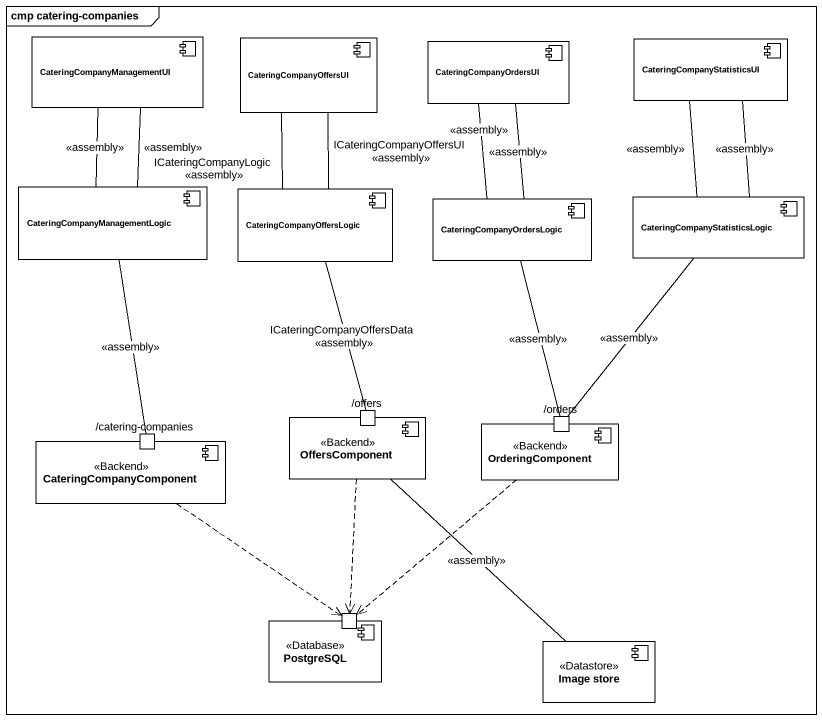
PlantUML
@startuml
mainframe cmp catering-companies
component CateringCompanyManagementUI
component CateringCompanyOffersUI
component CateringCompanyStatisticsUI
component CateringCompanyOrdersUI
component "CateringCompanyManagementLogic" as CateringCompanyManagementLog
component CateringCompanyOffersLogic
component CateringCompanyOrdersLogic
component "CateringCompanyStatisticsLogic" as CateringCompanyStatisticsLog
component CateringCompanyComponent <<Backend>> {
  port "/catering-companies" as catering_companies
}
component OffersComponent <<Backend>> {
  port "/offers" as offers
}
component OrderingComponent <<Backend>> {
  port "/orders" as orders
}
component PostgreSQL <<Database>> {
  port " " as port1
}
component "Image store" as Image_store <<Datastore>>
CateringCompanyManagementUI -- CateringCompanyManagementLog : <<assembly>>
CateringCompanyOffersUI -- CateringCompanyOffersLogic : ICateringCompanyLogic\n<<assembly>>
CateringCompanyStatisticsUI -- CateringCompanyStatisticsLog : <<assembly>>
CateringCompanyOrdersUI -- CateringCompanyOrdersLogic : <<assembly>>
CateringCompanyManagementLog -up- CateringCompanyManagementUI : <<assembly>>
CateringCompanyManagementLog -- catering_companies : <<assembly>>
CateringCompanyOffersLogic -up- CateringCompanyOffersUI : ICateringCompanyOffersUI\n<<assembly>>
CateringCompanyOffersLogic -- offers : ICateringCompanyOffersData\n<<assembly>>
CateringCompanyOrdersLogic -up- CateringCompanyOrdersUI : <<assembly>>
CateringCompanyOrdersLogic -- orders : <<assembly>>
CateringCompanyStatisticsLog -up- CateringCompanyStatisticsUI : <<assembly>>
CateringCompanyStatisticsLog -- orders : <<assembly>>
CateringCompanyComponent ..> port1
OffersComponent ..> port1
OffersComponent -- Image_store : <<assembly>>
OrderingComponent ..> port1
@enduml
